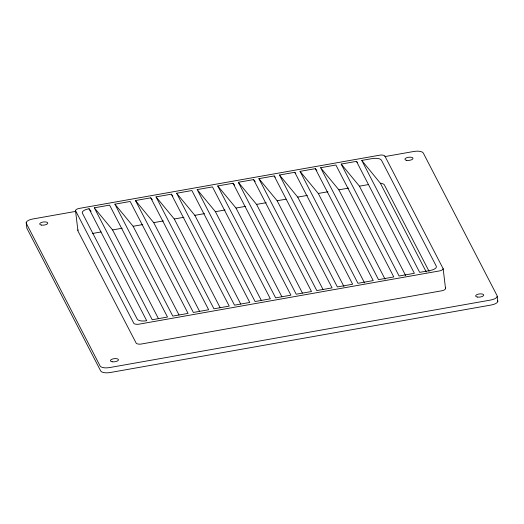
<?xml version="1.0" encoding="UTF-8"?>
<svg xmlns="http://www.w3.org/2000/svg" width="524" height="524" viewBox="0 0 524 524"><rect width="100%" height="100%" fill="white"/><g stroke="black" fill="none" stroke-linecap="round" stroke-linejoin="round"><path stroke-width="0.79" d="M89.028 208.762L88.805 208.801A8.135 3.164 -6.8 0 0 82.399 213.183L137.222 319.162A8.135 3.164 -6.8 0 0 146.7 320.727L89.028 208.762L91.111 211.29M94.32 207.825L109.601 205.12L167.497 317.04L152.215 319.751L94.32 207.825L112.562 229.925L158.425 318.592M114.894 204.183L130.175 201.471L188.07 313.398L172.789 316.103L114.894 204.183L133.129 226.276L178.998 314.944M150.748 197.83L208.644 309.75L193.363 312.461L135.467 200.535L150.748 197.83L152.307 199.723M171.322 194.181L229.217 306.108L213.936 308.813L156.041 196.886L171.322 194.181L172.881 196.074M176.614 193.245L191.889 190.533L249.784 302.459L234.51 305.164L176.614 193.245L194.849 215.338L240.713 304.005M197.188 189.596L212.462 186.891L270.358 298.818L255.083 301.523L197.188 189.596L215.423 211.696L261.286 300.363M233.036 183.243L290.931 295.169L275.65 297.874L217.755 185.954L233.036 183.243L234.601 185.136M253.609 179.601L311.505 291.521L296.224 294.233L238.328 182.306L253.609 179.601L255.175 181.494M274.183 175.953L332.078 287.879L316.797 290.584L258.902 178.658L274.183 175.953L275.224 177.217M294.757 172.304L352.652 284.231L337.371 286.942L279.475 175.016L294.757 172.304L295.798 173.568M315.33 168.662L373.226 280.589L357.944 283.294L300.049 171.368L315.33 168.662L316.889 170.555M320.623 167.726L335.897 165.014L393.793 276.941L378.518 279.646L320.623 167.726L338.858 189.819L385.101 279.213M356.471 161.372L414.366 273.292L399.085 276.004L341.19 164.078L356.471 161.372L357.512 162.63M361.763 160.429L371.981 158.621A8.135 3.164 -6.8 0 1 381.452 160.187L436.276 266.166A8.135 3.164 -6.8 0 1 429.876 270.548L419.659 272.356L361.763 160.429L380.372 183.243L426.248 271.93M75.43 211.434L32.73 218.999A8.135 3.164 -6.8 0 0 26.324 223.381L100.104 366.007A8.135 3.164 -6.8 0 0 109.582 367.573L490.68 300.036A8.135 3.164 -6.8 0 0 497.079 295.66L423.3 153.028A8.135 3.164 -6.8 0 0 413.829 151.469L384.819 156.604M92.538 233.468L101.067 231.962M112.562 229.925L122.21 228.215M133.129 226.276L142.783 224.567M135.467 200.535L153.702 222.635L163.357 220.918M156.041 196.886L174.276 218.986L183.924 217.277M194.849 215.338L204.498 213.628M215.423 211.696L225.071 209.986M217.755 185.954L235.997 208.048L245.645 206.338M238.328 182.306L256.57 204.406L266.218 202.696M258.902 178.658L277.137 200.758L285.986 199.192M279.475 175.016L297.711 197.109L307.365 195.4M300.049 171.368L318.284 193.467L327.932 191.758M338.858 189.819L348.506 188.109M341.19 164.078L359.431 186.177L368.274 184.605M380.372 183.243L381 183.302A8.135 3.164 -6.8 0 1 384.413 184.992L429.097 271.373M359.431 186.177L405.674 275.572M318.284 193.467L364.527 282.862M297.711 197.109L343.954 286.504M277.137 200.758L323.007 289.425M256.57 204.406L302.433 293.073M235.997 208.048L281.86 296.715M174.276 218.986L220.139 307.654M153.702 222.635L199.572 311.302M443.166 268.747L384.747 155.805A5.397 2.103 -6.8 0 0 380.293 155.071L78.515 208.545A5.397 2.103 -6.8 0 0 75.508 210.602L77.971 231.058L136.299 343.39A5.397 2.103 -6.8 0 0 140.746 344.124L442.531 290.65A5.397 2.103 -6.8 0 0 445.531 288.593L443.166 268.747A5.397 2.103 -6.8 0 1 440.16 270.803L138.382 324.284A5.397 2.103 -6.8 0 1 133.934 323.55L75.508 210.602M445.439 287.984L445.531 288.593M497.211 296.479L497.8 301.438M26.2 222.562L26.79 227.521A8.135 3.164 -6.8 0 0 26.921 228.34L100.7 370.972A8.135 3.164 -6.8 0 0 110.171 372.531L491.27 305.001A8.135 3.164 -6.8 0 0 497.676 300.619M77.873 230.449A5.397 2.103 -6.8 0 1 78.155 229.879M112.182 361.77A4.068 1.585 -6.8 0 0 118.483 359.929A4.068 1.585 -6.8 0 0 112.68 358.973A4.068 1.585 -6.8 0 0 112.182 361.77M41.481 225.084A4.068 1.585 -6.8 0 0 47.776 223.244A4.068 1.585 -6.8 0 0 41.972 222.281A4.068 1.585 -6.8 0 0 41.481 225.084M406.696 160.364A4.068 1.585 -6.8 0 0 412.997 158.523A4.068 1.585 -6.8 0 0 407.194 157.56A4.068 1.585 -6.8 0 0 406.696 160.364M477.403 297.049A4.068 1.585 -6.8 0 0 483.698 295.209A4.068 1.585 -6.8 0 0 477.895 294.252A4.068 1.585 -6.8 0 0 477.403 297.049"/></g></svg>
